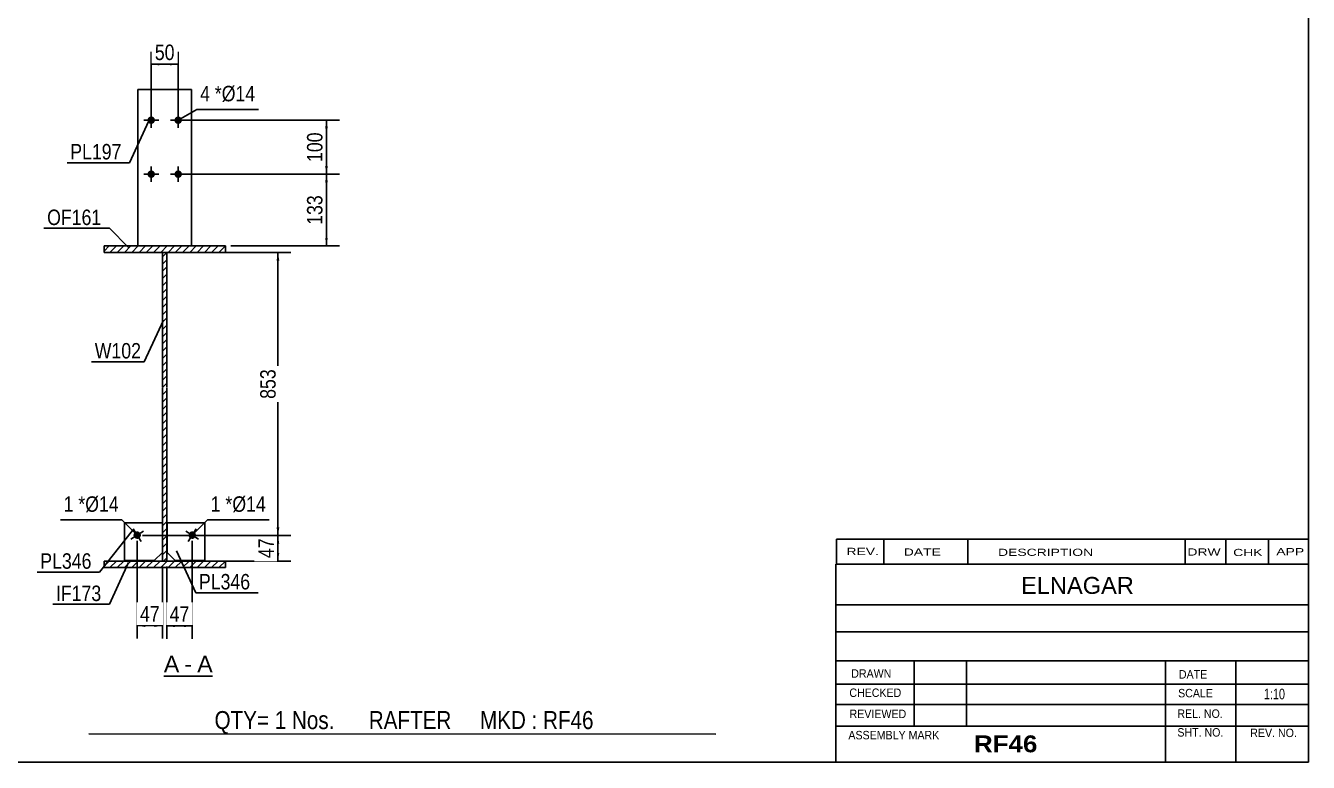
# Model space of a CAD drawing. Header units: millimetres. Extents: x 2 to 405, y 5 to 282.
# Drawn here: x 167.1 to 405, y 5 to 141.5 of the extents above; entities that cross this region are included whole.
import ezdxf

# ---------------------------------------------------------------- set-up
doc = ezdxf.new("R2010")
doc.units = ezdxf.units.MM
doc.linetypes.add('DXK_LINE_DOT1', pattern=[1.8814, 0.9407, -0.9407])
doc.styles.add('Arial', font='ARIAL.TTF', dxfattribs={"height": 0.2})
doc.styles.add('Arial Bold', font='ARIALBD.TTF', dxfattribs={"height": 0.2})
doc.styles.add('Arial Narrow', font='ARIALN.TTF', dxfattribs={"height": 0.2})

# ---------------------------------------------------------------- blocks, each defined once
blk = doc.blocks.new('Unknown-623473245-1210')
at = {"color": 5, "linetype": 'Continuous'}
for p, q in [((405, 5), (405, 282)), ((5, 5), (405, 5))]:
    blk.add_line(p, q, dxfattribs=at)
blk = doc.blocks.new('Unknown-623473245-15 - 1231')
at = {"color": 7, "linetype": 'Continuous'}
blk.add_line((192.78, 20.95), (201.81, 20.95), dxfattribs=at)
at = {"color": 0, "linetype": 'Continuous'}
blk.add_wipeout([(195.63, 21.7), (195.63, 24.9), (192.78, 24.9), (192.78, 21.7)], dxfattribs=at)
blk.add_wipeout([(198.01, 21.7), (198.01, 24.9), (196.59, 24.9), (196.59, 21.7)], dxfattribs=at)
at = {"color": 96, "linetype": 'Continuous', "style": 'Arial'}
blk.add_text('A', height=3.06, dxfattribs=at).set_placement((192.78, 21.7))
at = {"color": 0, "linetype": 'Continuous'}
blk.add_wipeout([(201.81, 21.7), (201.81, 24.9), (198.97, 24.9), (198.97, 21.7)], dxfattribs=at)
at = {"color": 96, "linetype": 'Continuous', "style": 'Arial'}
for s, p in [('A', (198.97, 21.7)), ('-', (196.59, 21.7))]:
    blk.add_text(s, height=3.06, dxfattribs=at).set_placement(p)
blk = doc.blocks.new('Part-623473245-4969 - 1231')
at = {"color": 2, "linetype": 'Continuous'}
for p, q in [((187.93, 129.7), (187.93, 100.7)), ((187.93, 129.7), (197.93, 129.7)), ((197.93, 129.7), (197.93, 100.7))]:
    blk.add_line(p, q, dxfattribs=at)
at = {"color": 7, "linetype": 'DXK_LINE_DOT1'}
blk.add_line((187.93, 100.7), (197.93, 100.7), dxfattribs=at)
blk = doc.blocks.new('Part-623473245-1282 - 1231')
at = {"linetype": 'Continuous'}
h = blk.add_hatch(dxfattribs=at)
h.set_pattern_fill('', scale=0.3, style=0, pattern_type=0)
h.set_pattern_definition([(45, (204.1815, 42.2992), (-0.67352, 0.67352), [])])
h.paths.add_polyline_path([(204.18, 41.1), (204.18, 42.3), (181.68, 42.3), (181.68, 41.1)])
at = {"color": 2, "linetype": 'Continuous'}
for p, q in [((181.68, 41.1), (181.68, 42.3)), ((181.68, 42.3), (204.18, 42.3)), ((204.18, 41.1), (181.68, 41.1)), ((204.18, 42.3), (204.18, 41.1))]:
    blk.add_line(p, q, dxfattribs=at)
blk = doc.blocks.new('Part-623473245-1257 - 1231')
at = {"linetype": 'Continuous'}
h = blk.add_hatch(dxfattribs=at)
h.set_pattern_fill('', scale=0.3, style=0, pattern_type=0)
h.set_pattern_definition([(45, (204.1815, 100.6992), (-0.67352, 0.67352), [])])
h.paths.add_polyline_path([(204.18, 99.5), (204.18, 100.7), (181.68, 100.7), (181.68, 99.5)])
at = {"color": 2, "linetype": 'Continuous'}
for p, q in [((181.68, 99.5), (181.68, 100.7)), ((181.68, 100.7), (204.18, 100.7)), ((204.18, 100.7), (204.18, 99.5)), ((204.18, 99.5), (181.68, 99.5))]:
    blk.add_line(p, q, dxfattribs=at)
blk = doc.blocks.new('Part-623473245-1374 - 1231')
at = {"linetype": 'Continuous'}
h = blk.add_hatch(dxfattribs=at)
h.set_pattern_fill('', scale=0.3, style=0, pattern_type=0)
h.set_pattern_definition([(45, (193.3315, 99.4992), (-0.67352, 0.67352), [])])
h.paths.add_polyline_path([(193.33, 42.3), (193.33, 99.5), (192.53, 99.5), (192.53, 42.3)])
at = {"color": 2, "linetype": 'Continuous'}
for p, q in [((192.53, 74.5), (192.53, 99.5)), ((192.53, 99.5), (193.33, 99.5)), ((193.33, 99.5), (193.33, 74.5)), ((192.53, 42.3), (192.53, 74.4)), ((193.33, 74.4), (193.33, 42.3)), ((193.33, 42.3), (192.53, 42.3))]:
    blk.add_line(p, q, dxfattribs=at)
blk = doc.blocks.new('Part-623473245-4970 - 1231')
at = {"color": 2, "linetype": 'Continuous'}
for p, q in [((200.36, 49.4), (193.36, 49.4)), ((193.36, 49.4), (193.36, 43.9)), ((200.36, 42.4), (200.36, 49.4)), ((193.36, 43.9), (194.86, 42.4)), ((194.86, 42.4), (200.36, 42.4))]:
    blk.add_line(p, q, dxfattribs=at)
at = {"color": 7, "linetype": 'DXK_LINE_DOT1'}
for p, q in [((200.36, 49.4), (193.36, 49.4)), ((194.86, 42.4), (200.36, 42.4))]:
    blk.add_line(p, q, dxfattribs=at)
blk = doc.blocks.new('Part-623473245-4973 - 1231')
at = {"color": 2, "linetype": 'Continuous'}
for p, q in [((192.5, 49.4), (185.5, 49.4)), ((185.5, 49.4), (185.5, 42.4)), ((192.5, 43.9), (192.5, 49.4)), ((191, 42.4), (192.5, 43.9)), ((185.5, 42.4), (191, 42.4))]:
    blk.add_line(p, q, dxfattribs=at)
at = {"color": 7, "linetype": 'DXK_LINE_DOT1'}
for p, q in [((192.5, 49.4), (185.5, 49.4)), ((185.5, 42.4), (191, 42.4))]:
    blk.add_line(p, q, dxfattribs=at)
blk = doc.blocks.new('Bolt-623473245-5009 - 1231')
at = {"linetype": 'Continuous'}
for points in [[(191.13, 124, -1), (189.73, 124, -1)], [(196.13, 124, -1), (194.73, 124, -1)], [(191.13, 114, -1), (189.73, 114, -1)], [(196.13, 114, -1), (194.73, 114, -1)]]:
    blk.add_hatch(color=3, dxfattribs=at).paths.add_polyline_path(points)
at = {"color": 3, "linetype": 'Continuous'}
for p, q in [((189.03, 124), (191.83, 124)), ((190.43, 125.4), (190.43, 122.6)), ((194.03, 124), (196.83, 124)), ((195.43, 125.4), (195.43, 122.6)), ((190.43, 115.4), (190.43, 112.6)), ((195.43, 115.4), (195.43, 112.6)), ((189.03, 114), (191.83, 114)), ((194.03, 114), (196.83, 114))]:
    blk.add_line(p, q, dxfattribs=at)
blk = doc.blocks.new('Bolt-623473245-5010 - 1231')
at = {"linetype": 'Continuous'}
blk.add_hatch(color=3, dxfattribs=at).paths.add_polyline_path([(198.62, 46.73, -1), (197.44, 47.47, -1)])
at = {"color": 3, "linetype": 'Continuous'}
for p, q in [((196.84, 47.84), (199.22, 46.36)), ((198.77, 48.29), (197.29, 45.91))]:
    blk.add_line(p, q, dxfattribs=at)
blk = doc.blocks.new('Bolt-623473245-5013 - 1231')
at = {"linetype": 'Continuous'}
blk.add_hatch(color=3, dxfattribs=at).paths.add_polyline_path([(188.42, 47.47, -1), (187.24, 46.73, -1)])
at = {"color": 3, "linetype": 'Continuous'}
for p, q in [((186.64, 46.36), (189.02, 47.84)), ((187.09, 48.29), (188.57, 45.91))]:
    blk.add_line(p, q, dxfattribs=at)
blk = doc.blocks.new('StraightDimension-623473245-1451 - 1231')
at = {"linetype": 'Continuous'}
for points in [[(191.93, 134.15), (190.43, 134.4), (191.93, 134.65)], [(193.93, 134.65), (195.43, 134.4), (193.93, 134.15)]]:
    blk.add_hatch(color=7, dxfattribs=at).paths.add_polyline_path(points)
at = {"color": 7, "linetype": 'Continuous'}
for p, q in [((190.43, 125), (190.43, 136.65)), ((195.43, 125), (195.43, 136.65)), ((190.43, 134.4), (195.43, 134.4))]:
    blk.add_line(p, q, dxfattribs=at)
at = {"color": 0}
blk.add_wipeout([(195.36, 134.55), (195.36, 138.75), (190.5, 138.75), (190.5, 134.55)], dxfattribs=at)
at = {"color": 3, "style": 'Arial Narrow'}
blk.add_text('50', height=2.863, dxfattribs=at).set_placement((191.1, 135.15))
blk = doc.blocks.new('StraightDimension-623473245-1408 - 1231')
at = {"linetype": 'Continuous'}
for points in [[(194.83, 30.05), (193.33, 30.3), (194.83, 30.55)], [(196.53, 30.55), (198.03, 30.3), (196.53, 30.05)]]:
    blk.add_hatch(color=7, dxfattribs=at).paths.add_polyline_path(points)
at = {"color": 7, "linetype": 'Continuous'}
for p, q in [((198.03, 46.03), (198.03, 27.9)), ((193.33, 41.3), (193.33, 27.9)), ((193.33, 30.3), (198.03, 30.3))]:
    blk.add_line(p, q, dxfattribs=at)
at = {"color": 0}
blk.add_wipeout([(198.11, 30.45), (198.11, 34.65), (193.25, 34.65), (193.25, 30.45)], dxfattribs=at)
at = {"color": 3, "style": 'Arial Narrow'}
blk.add_text('47', height=2.863, dxfattribs=at).set_placement((193.85, 31.05))
blk = doc.blocks.new('StraightDimension-623473245-1433 - 1231')
at = {"linetype": 'Continuous'}
for points in [[(189.33, 30.08), (187.83, 30.33), (189.33, 30.58)], [(191.03, 30.58), (192.53, 30.33), (191.03, 30.08)]]:
    blk.add_hatch(color=7, dxfattribs=at).paths.add_polyline_path(points)
at = {"color": 7, "linetype": 'Continuous'}
for p, q in [((187.83, 46.03), (187.83, 27.93)), ((192.53, 41.3), (192.53, 27.93)), ((187.83, 30.33), (192.53, 30.33))]:
    blk.add_line(p, q, dxfattribs=at)
at = {"color": 0}
blk.add_wipeout([(192.61, 30.48), (192.61, 34.68), (187.75, 34.68), (187.75, 30.48)], dxfattribs=at)
at = {"color": 3, "style": 'Arial Narrow'}
blk.add_text('47', height=2.863, dxfattribs=at).set_placement((188.35, 31.08))
blk = doc.blocks.new('StraightDimension-623473245-1462 - 1231')
at = {"linetype": 'Continuous'}
for points in [[(213.68, 45.53), (213.93, 47.03), (214.18, 45.53)], [(214.18, 43.8), (213.93, 42.3), (213.68, 43.8)]]:
    blk.add_hatch(color=7, dxfattribs=at).paths.add_polyline_path(points)
at = {"color": 7, "linetype": 'Continuous'}
for p, q in [((188.83, 47.03), (216.33, 47.03)), ((213.93, 42.3), (213.93, 47.03)), ((194.33, 42.3), (216.33, 42.3))]:
    blk.add_line(p, q, dxfattribs=at)
at = {"color": 0}
blk.add_wipeout([(213.78, 47.09), (209.58, 47.09), (209.58, 42.24), (213.78, 42.24)], dxfattribs=at)
at = {"color": 3, "style": 'Arial Narrow'}
blk.add_text('47', height=2.863, rotation=90.0002, dxfattribs=at).set_placement((213.18, 42.84))
blk = doc.blocks.new('StraightDimension-623473245-1478 - 1231')
at = {"linetype": 'Continuous'}
for points in [[(213.68, 98), (213.93, 99.5), (214.18, 98)], [(214.18, 48.53), (213.93, 47.03), (213.68, 48.53)]]:
    blk.add_hatch(color=7, dxfattribs=at).paths.add_polyline_path(points)
at = {"color": 7, "linetype": 'Continuous'}
for p, q in [((194.33, 99.5), (216.33, 99.5)), ((213.93, 47.03), (213.93, 99.5)), ((188.83, 47.03), (216.33, 47.03))]:
    blk.add_line(p, q, dxfattribs=at)
at = {"color": 0}
blk.add_wipeout([(214.1, 78.45), (209.9, 78.45), (209.9, 71.76), (214.1, 71.76)], dxfattribs=at)
at = {"color": 3, "style": 'Arial Narrow'}
blk.add_text('853', height=2.863, rotation=90.0002, dxfattribs=at).set_placement((213.5, 72.36))
blk = doc.blocks.new('StraightDimension-623473245-1495 - 1231')
at = {"linetype": 'Continuous'}
for points in [[(222.68, 112.5), (222.93, 114), (223.18, 112.5)], [(223.18, 102.2), (222.93, 100.7), (222.68, 102.2)]]:
    blk.add_hatch(color=7, dxfattribs=at).paths.add_polyline_path(points)
at = {"color": 7, "linetype": 'Continuous'}
for p, q in [((196.43, 114), (225.33, 114)), ((222.93, 100.7), (222.93, 114)), ((205.18, 100.7), (225.33, 100.7))]:
    blk.add_line(p, q, dxfattribs=at)
at = {"color": 0}
blk.add_wipeout([(222.78, 110.69), (218.58, 110.69), (218.58, 104.01), (222.78, 104.01)], dxfattribs=at)
at = {"color": 3, "style": 'Arial Narrow'}
blk.add_text('133', height=2.863, rotation=90.0002, dxfattribs=at).set_placement((222.18, 104.61))
blk = doc.blocks.new('StraightDimension-623473245-1505 - 1231')
at = {"linetype": 'Continuous'}
for points in [[(222.68, 122.5), (222.93, 124), (223.18, 122.5)], [(223.18, 115.5), (222.93, 114), (222.68, 115.5)]]:
    blk.add_hatch(color=7, dxfattribs=at).paths.add_polyline_path(points)
at = {"color": 7, "linetype": 'Continuous'}
for p, q in [((196.43, 124), (225.33, 124)), ((222.93, 114), (222.93, 124)), ((196.43, 114), (225.33, 114))]:
    blk.add_line(p, q, dxfattribs=at)
at = {"color": 0}
blk.add_wipeout([(222.78, 122.34), (218.58, 122.34), (218.58, 115.66), (222.78, 115.66)], dxfattribs=at)
at = {"color": 3, "style": 'Arial Narrow'}
blk.add_text('100', height=2.863, rotation=90.0002, dxfattribs=at).set_placement((222.18, 116.26))
blk = doc.blocks.new('CBS_CALLOFF-623473245-6570')
at = {"color": 7, "linetype": 'Continuous'}
blk.add_line((178.88, 10.27), (295.11, 10.25), dxfattribs=at)
at = {"color": 3, "linetype": 'Continuous', "style": 'Arial Narrow'}
blk.add_text('QTY= 1 Nos.      RAFTER     MKD : RF46', height=3.3405, dxfattribs=at).set_placement((202.17, 11.16))
blk = doc.blocks.new('CBS_NAME_BLOG-623473245-6571')
at = {"color": 7, "linetype": 'Continuous'}
for p, q in [((317.41, 41.75), (404.93, 41.75)), ((317.41, 5.04), (317.41, 41.75)), ((317.41, 34.21), (404.93, 34.21)), ((317.48, 29.16), (405, 29.16)), ((317.41, 23.79), (404.93, 23.79)), ((331.93, 11.68), (331.93, 23.78)), ((341.62, 11.71), (341.62, 23.78)), ((378.53, 5.04), (378.53, 23.77)), ((391.58, 5.04), (391.58, 23.78)), ((317.42, 19.49), (405, 19.51)), ((317.41, 15.74), (404.93, 15.74)), ((317.41, 11.7), (404.93, 11.7)), ((317.41, 5), (405, 5))]:
    blk.add_line(p, q, dxfattribs=at)
at = {"color": 3, "linetype": 'Continuous', "style": 'Arial'}
blk.add_text('ELNAGAR', height=3.133, dxfattribs=at).set_placement((351.73, 36.22))
at = {"color": 3, "linetype": 'Continuous'}
for s, height, style, width, p in [('DRAWN', 1.566, 'Arial', 0.9, (320.24, 20.68)), ('DATE', 1.566, 'Arial', 0.9, (381, 20.52)), ('CHECKED', 1.566, 'Arial', 0.9, (319.89, 17.11)), ('SCALE', 1.566, 'Arial', 0.9, (380.85, 17.04)), ('1:10', 1.957, 'Arial Narrow', 0.9, (396.74, 16.68)), ('REVIEWED', 1.566, 'Arial', 0.9, (319.93, 13.19)), ('REL. NO.', 1.566, 'Arial', 0.9, (380.71, 13.24)), ('ASSEMBLY MARK', 1.5663, 'Arial', 0.9, (319.71, 9.26)), ('RF46', 3.131, 'Arial Bold', 1.1, (342.99, 6.86)), ('SHT. NO.', 1.566, 'Arial', 0.9, (380.71, 9.77)), ('REV. NO.', 1.566, 'Arial', 0.9, (394.23, 9.68))]:
    blk.add_text(s, height=height, dxfattribs=dict(at, style=style, width=width)).set_placement(p)
blk = doc.blocks.new('CBS_REVISION-623473245-6572')
at = {"color": 7, "linetype": 'Continuous'}
for p, q in [((317.49, 46.38), (404.99, 46.38)), ((317.49, 46.38), (317.49, 41.75)), ((326.29, 46.38), (326.29, 41.75)), ((341.88, 46.38), (341.88, 41.81)), ((382.14, 46.38), (382.14, 41.75)), ((389.68, 46.38), (389.68, 41.75)), ((397.63, 46.38), (397.63, 41.75)), ((317.49, 41.75), (404.99, 41.75))]:
    blk.add_line(p, q, dxfattribs=at)
at = {"color": 7, "style": 'Arial Narrow', "width": 1.7}
for s, height, p in [('REV.', 1.326, (319.35, 43.43)), ('DATE', 1.326, (329.98, 43.31)), ('DESCRIPTION', 1.3257, (347.46, 43.26)), ('DRW', 1.326, (382.57, 43.32)), ('CHK', 1.326, (391.06, 43.23)), ('APP', 1.326, (399.06, 43.38))]:
    blk.add_text(s, height=height, dxfattribs=at).set_placement(p)
blk = doc.blocks.new('Mark-623473245-5033 - 1231')
at = {"color": 7, "linetype": 'Continuous'}
for p, q in [((195.43, 124), (198.9, 126)), ((198.9, 126), (210.31, 126))]:
    blk.add_line(p, q, dxfattribs=at)
at = {"color": 0}
blk.add_wipeout([(201.32, 127.5), (201.32, 130.5), (199.5, 130.5), (199.5, 127.5)], dxfattribs=at)
blk.add_wipeout([(201.32, 127.5), (201.32, 130.5), (199.5, 130.5), (199.5, 127.5)], dxfattribs=at)
blk.add_wipeout([(203.5, 127.5), (203.5, 130.5), (202.22, 130.5), (202.22, 127.5)], dxfattribs=at)
blk.add_wipeout([(203.5, 127.5), (203.5, 130.5), (202.22, 130.5), (202.22, 127.5)], dxfattribs=at)
at = {"color": 3, "style": 'Arial Narrow'}
blk.add_text('4', height=2.86, dxfattribs=at).set_placement((199.5, 127.5))
at = {"color": 0}
blk.add_wipeout([(209.71, 127.5), (209.71, 130.5), (203.5, 130.5), (203.5, 127.5)], dxfattribs=at)
blk.add_wipeout([(209.71, 127.5), (209.71, 130.5), (203.5, 130.5), (203.5, 127.5)], dxfattribs=at)
at = {"color": 3, "style": 'Arial Narrow'}
for s, height, p in [('*', 2.86, (202.22, 127.5)), ('Ø14', 2.863, (203.5, 127.5))]:
    blk.add_text(s, height=height, dxfattribs=at).set_placement(p)
blk = doc.blocks.new('Mark-623473245-1252 - 1231')
at = {"color": 7, "linetype": 'Continuous'}
blk.add_line((186.21, 100.43), (182.68, 103.97), dxfattribs=at)
at = {"color": 0}
blk.add_wipeout([(181.18, 104.57), (181.18, 107.57), (171.13, 107.57), (171.13, 104.57)], dxfattribs=at)
blk.add_wipeout([(181.18, 104.57), (181.18, 107.57), (171.13, 107.57), (171.13, 104.57)], dxfattribs=at)
at = {"color": 7, "linetype": 'Continuous'}
blk.add_line((170.53, 103.97), (182.68, 103.97), dxfattribs=at)
at = {"color": 3, "style": 'Arial Narrow'}
blk.add_text('OF161', height=2.863, dxfattribs=at).set_placement((171.13, 104.57))
blk = doc.blocks.new('Mark-623473245-1370 - 1231')
at = {"color": 0}
blk.add_wipeout([(188.54, 79.84), (188.54, 82.84), (179.96, 82.84), (179.96, 79.84)], dxfattribs=at)
blk.add_wipeout([(188.54, 79.84), (188.54, 82.84), (179.96, 82.84), (179.96, 79.84)], dxfattribs=at)
at = {"color": 7, "linetype": 'Continuous'}
for p in [(192.68, 86.97), (179.36, 79.24)]:
    blk.add_line(p, (189.14, 79.24), dxfattribs=at)
at = {"color": 3, "style": 'Arial Narrow'}
blk.add_text('W102', height=2.863, dxfattribs=at).set_placement((179.96, 79.84))
blk = doc.blocks.new('Mark-623473245-5177 - 1231')
at = {"color": 0}
blk.add_wipeout([(208.78, 37.04), (208.78, 40.04), (199.28, 40.04), (199.28, 37.04)], dxfattribs=at)
blk.add_wipeout([(208.78, 37.04), (208.78, 40.04), (199.28, 40.04), (199.28, 37.04)], dxfattribs=at)
at = {"color": 7, "linetype": 'Continuous'}
for p, q in [((195.14, 44.18), (198.68, 36.44)), ((198.68, 36.44), (210.28, 36.44))]:
    blk.add_line(p, q, dxfattribs=at)
at = {"color": 3, "style": 'Arial Narrow'}
blk.add_text('PL346', height=2.863, dxfattribs=at).set_placement((199.28, 37.04))
blk = doc.blocks.new('Mark-623473245-1278 - 1231')
at = {"color": 7, "linetype": 'Continuous'}
blk.add_line((186.21, 42.03), (182.68, 34.29), dxfattribs=at)
at = {"color": 0}
blk.add_wipeout([(181.18, 34.89), (181.18, 37.89), (172.77, 37.89), (172.77, 34.89)], dxfattribs=at)
blk.add_wipeout([(181.18, 34.89), (181.18, 37.89), (172.77, 37.89), (172.77, 34.89)], dxfattribs=at)
at = {"color": 7, "linetype": 'Continuous'}
blk.add_line((172.17, 34.29), (182.68, 34.29), dxfattribs=at)
at = {"color": 3, "style": 'Arial Narrow'}
blk.add_text('IF173', height=2.863, dxfattribs=at).set_placement((172.77, 34.89))
blk = doc.blocks.new('Mark-623473245-5034 - 1231')
at = {"color": 7, "linetype": 'Continuous'}
for p in [(173.58, 49.93), (187.83, 47.1)]:
    blk.add_line(p, (185, 49.93), dxfattribs=at)
at = {"color": 0}
blk.add_wipeout([(176.01, 51.43), (176.01, 54.43), (174.18, 54.43), (174.18, 51.43)], dxfattribs=at)
blk.add_wipeout([(176.01, 51.43), (176.01, 54.43), (174.18, 54.43), (174.18, 51.43)], dxfattribs=at)
blk.add_wipeout([(178.19, 51.43), (178.19, 54.43), (176.91, 54.43), (176.91, 51.43)], dxfattribs=at)
blk.add_wipeout([(178.19, 51.43), (178.19, 54.43), (176.91, 54.43), (176.91, 51.43)], dxfattribs=at)
at = {"color": 3, "style": 'Arial Narrow'}
blk.add_text('1', height=2.86, dxfattribs=at).set_placement((174.18, 51.43))
at = {"color": 0}
blk.add_wipeout([(184.4, 51.43), (184.4, 54.43), (178.19, 54.43), (178.19, 51.43)], dxfattribs=at)
blk.add_wipeout([(184.4, 51.43), (184.4, 54.43), (178.19, 54.43), (178.19, 51.43)], dxfattribs=at)
at = {"color": 3, "style": 'Arial Narrow'}
for s, height, p in [('*', 2.86, (176.91, 51.43)), ('Ø14', 2.863, (178.19, 51.43))]:
    blk.add_text(s, height=height, dxfattribs=at).set_placement(p)
blk = doc.blocks.new('Mark-623473245-5035 - 1231')
at = {"color": 7, "linetype": 'Continuous'}
for p, q in [((198.03, 47.1), (200.86, 49.93)), ((200.86, 49.93), (212.28, 49.93))]:
    blk.add_line(p, q, dxfattribs=at)
at = {"color": 0}
blk.add_wipeout([(203.29, 51.43), (203.29, 54.43), (201.46, 54.43), (201.46, 51.43)], dxfattribs=at)
blk.add_wipeout([(203.29, 51.43), (203.29, 54.43), (201.46, 54.43), (201.46, 51.43)], dxfattribs=at)
blk.add_wipeout([(205.47, 51.43), (205.47, 54.43), (204.19, 54.43), (204.19, 51.43)], dxfattribs=at)
blk.add_wipeout([(205.47, 51.43), (205.47, 54.43), (204.19, 54.43), (204.19, 51.43)], dxfattribs=at)
at = {"color": 3, "style": 'Arial Narrow'}
blk.add_text('1', height=2.86, dxfattribs=at).set_placement((201.46, 51.43))
at = {"color": 0}
blk.add_wipeout([(211.68, 51.43), (211.68, 54.43), (205.47, 54.43), (205.47, 51.43)], dxfattribs=at)
blk.add_wipeout([(211.68, 51.43), (211.68, 54.43), (205.47, 54.43), (205.47, 51.43)], dxfattribs=at)
at = {"color": 3, "style": 'Arial Narrow'}
for s, height, p in [('*', 2.86, (204.19, 51.43)), ('Ø14', 2.863, (205.47, 51.43))]:
    blk.add_text(s, height=height, dxfattribs=at).set_placement(p)
blk = doc.blocks.new('Mark-623473245-5174 - 1231')
at = {"color": 7, "linetype": 'Continuous'}
blk.add_line((189.96, 123.87), (186.43, 116.13), dxfattribs=at)
at = {"color": 0}
blk.add_wipeout([(184.93, 116.73), (184.93, 119.73), (175.42, 119.73), (175.42, 116.73)], dxfattribs=at)
blk.add_wipeout([(184.93, 116.73), (184.93, 119.73), (175.42, 119.73), (175.42, 116.73)], dxfattribs=at)
at = {"color": 7, "linetype": 'Continuous'}
blk.add_line((174.82, 116.13), (186.43, 116.13), dxfattribs=at)
at = {"color": 3, "style": 'Arial Narrow'}
blk.add_text('PL197', height=2.863, dxfattribs=at).set_placement((175.42, 116.73))
blk = doc.blocks.new('Mark-623473245-5180 - 1231')
at = {"color": 7, "linetype": 'Continuous'}
blk.add_line((186.93, 47.97), (180.87, 40.27), dxfattribs=at)
at = {"color": 0}
blk.add_wipeout([(179.37, 40.87), (179.37, 43.87), (169.86, 43.87), (169.86, 40.87)], dxfattribs=at)
blk.add_wipeout([(179.37, 40.87), (179.37, 43.87), (169.86, 43.87), (169.86, 40.87)], dxfattribs=at)
at = {"color": 7, "linetype": 'Continuous'}
blk.add_line((169.26, 40.27), (180.87, 40.27), dxfattribs=at)
at = {"color": 3, "style": 'Arial Narrow'}
blk.add_text('PL346', height=2.863, dxfattribs=at).set_placement((169.86, 40.87))

msp = doc.modelspace()

# ---------------------------------------------------------------- block references
for name in ['Unknown-623473245-1210', 'Part-623473245-4969 - 1231', 'Bolt-623473245-5009 - 1231', 'Part-623473245-1257 - 1231', 'Part-623473245-1374 - 1231', 'Part-623473245-4973 - 1231', 'Bolt-623473245-5013 - 1231', 'Part-623473245-4970 - 1231', 'Bolt-623473245-5010 - 1231', 'CBS_REVISION-623473245-6572', 'Part-623473245-1282 - 1231', 'CBS_NAME_BLOG-623473245-6571', 'CBS_CALLOFF-623473245-6570']:
    msp.add_blockref(name, (0, 0))

# ---------------------------------------------------------------- next in the draw order: block references
for name in ['StraightDimension-623473245-1451 - 1231', 'StraightDimension-623473245-1495 - 1231', 'Mark-623473245-1252 - 1231', 'StraightDimension-623473245-1408 - 1231', 'Mark-623473245-1278 - 1231', 'Unknown-623473245-15 - 1231']:
    msp.add_blockref(name, (0, 0))

# ---------------------------------------------------------------- next in the draw order: block references
for name in ['Mark-623473245-5174 - 1231', 'StraightDimension-623473245-1505 - 1231', 'StraightDimension-623473245-1433 - 1231']:
    msp.add_blockref(name, (0, 0))

# ---------------------------------------------------------------- next in the draw order: block references
for name in ['Mark-623473245-5033 - 1231', 'StraightDimension-623473245-1462 - 1231']:
    msp.add_blockref(name, (0, 0))

# ---------------------------------------------------------------- next in the draw order: block references
for name in ['StraightDimension-623473245-1478 - 1231', 'Mark-623473245-5177 - 1231']:
    msp.add_blockref(name, (0, 0))

# ---------------------------------------------------------------- next in the draw order: block references
for name in ['Mark-623473245-1370 - 1231', 'Mark-623473245-5034 - 1231', 'Mark-623473245-5035 - 1231']:
    msp.add_blockref(name, (0, 0))

# ---------------------------------------------------------------- next in the draw order: block references
msp.add_blockref('Mark-623473245-5180 - 1231', (0, 0))

doc.saveas('drawing.dxf')
